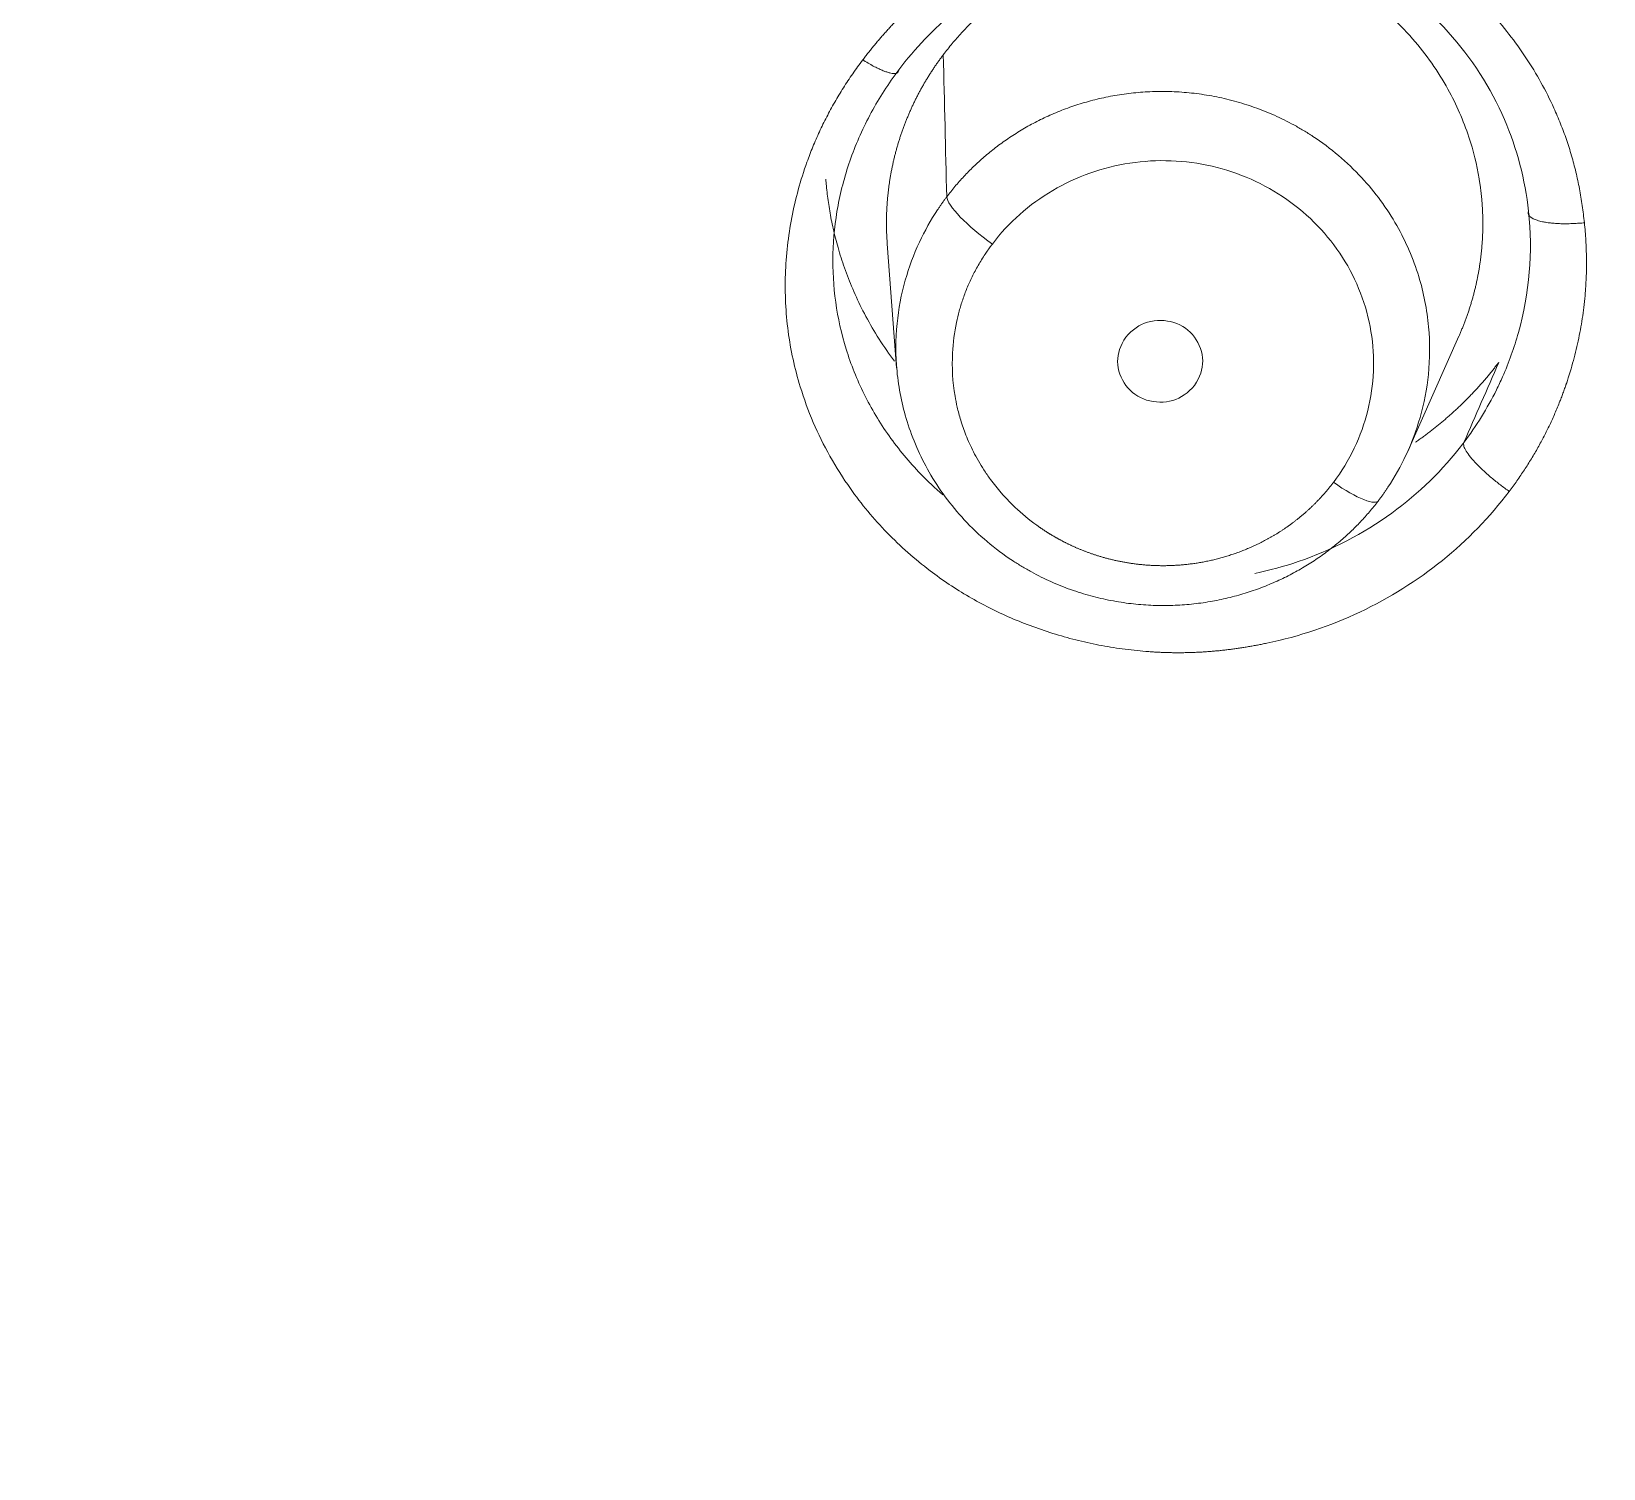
# Model space of a CAD drawing. Extents: x 6534 to 7663, y 0 to 827.
# Drawn here: x 7057.3 to 7065.67, y 555.64 to 563.28 of the extents above; entities that cross this region are included whole.
import ezdxf

# ---------------------------------------------------------------- set-up
doc = ezdxf.new("R2010")
doc.units = 0
doc.header["$LTSCALE"] = 30
doc.header["$MEASUREMENT"] = 0
doc.layers.add('1', color=7, linetype='CONTINUOUS')

msp = doc.modelspace()

# ---------------------------------------------------------------- linework, layer by layer
at = {"layer": '1', "color": 7, "linetype": 'Continuous', "lineweight": 18}
for p, q in [((7061.8565, 562.1544), (7061.9065, 561.4935)), ((7064.628, 561.0539), (7064.8981, 561.6624))]:
    msp.add_line(p, q, dxfattribs=at)
for centre, major_axis, ratio, start_param, end_param in [((7103.3945, 533.9208), (62.577, 0), 0.961466, 0, 3.141593), ((7103.3945, 533.3075), (-60.5, 0), 0.961466, 4.72417, 7.004197), ((7103.3945, 533.4449), (60, 0), 0.961466, 1.582577, 4.712389), ((7103.3945, 533.4449), (-59.925, 0), 0.961466, 4.712389, 7.853982), ((7062.4159, 562.2353), (-0.2391, 0.1812), 0.22224, 0.175154, 1.737037), ((7064.2307, 560.9676), (0.2391, -0.1812), 0.22219, 4.879745, 6.33701)]:
    msp.add_ellipse(centre, major_axis=major_axis, ratio=ratio, start_param=start_param, end_param=end_param, dxfattribs=at)
at = {"layer": '1', "color": 7, "linetype": 'Continuous', "lineweight": 13}
for centre, major_axis, start_param, end_param in [((7103.3945, 533.6014), (61.9628, 0), 1.570796, 3.141593), ((7103.3945, 533.3075), (59.425, 0), 1.570796, 4.70194), ((7103.3945, 533.3075), (57.948, 0), 1.579187, 4.712389), ((7103.3945, 533.3519), (57.4031, 0), 1.579486, 4.712389)]:
    msp.add_ellipse(centre, major_axis=major_axis, ratio=0.961466, start_param=start_param, end_param=end_param, dxfattribs=at)
at = {"layer": '1', "color": 7, "linetype": 'Continuous', "lineweight": 18}
for points, degree, knots in [([(7040.4953, 539.0744), (7040.4954, 540.3094), (7040.5348, 541.5292), (7040.6865, 543.9334), (7040.7987, 545.118), (7041.0901, 547.4485), (7041.2691, 548.5945), (7041.688, 550.8447), (7041.9279, 551.9489), (7042.4623, 554.1133), (7042.7568, 555.1735), (7043.3948, 557.2478), (7043.7382, 558.2619), (7044.468, 560.2429), (7044.8544, 561.2097), (7045.6647, 563.095), (7046.0885, 564.0135), (7046.9681, 565.802), (7047.424, 566.672), (7048.3624, 568.3633), (7048.8449, 569.1846), (7049.8319, 570.779), (7050.3363, 571.5521), (7051.3621, 573.0506), (7051.8836, 573.776), (7052.9391, 575.1801), (7053.4732, 575.8588), (7054.5498, 577.1705), (7055.0923, 577.8036), (7056.1818, 579.0254), (7056.7288, 579.6142), (7057.55, 580.4653), (7057.9607, 580.8828), (7058.4396, 581.3561), (7058.679, 581.5893), (7058.7986, 581.7051), (7058.8584, 581.7628), (7058.8883, 581.7915), (7058.9032, 581.8059), (7058.9107, 581.8131), (7058.9144, 581.8167), (7058.9163, 581.8185), (7058.9172, 581.8194), (7058.9177, 581.8198), (7058.9179, 581.82), (7058.918, 581.8202), (7058.9181, 581.8202), (7060.3914, 583.2363), (7061.9356, 584.5796), (7065.1497, 587.1094), (7066.8196, 588.2958), (7070.2677, 590.5017), (7072.0458, 591.5212), (7075.6919, 593.3846), (7077.5599, 594.2285), (7081.3669, 595.7341), (7083.306, 596.3957), (7087.2362, 597.5323), (7089.2272, 598.0073), (7093.2417, 598.7678), (7095.2651, 599.0534), (7099.325, 599.4339), (7101.3613, 599.529), (7103.3945, 599.5291)], 3, [0, 0, 0, 0, 0.03125, 0.03125, 0.0625, 0.0625, 0.09375, 0.09375, 0.125, 0.125, 0.15625, 0.15625, 0.1875, 0.1875, 0.21875, 0.21875, 0.25, 0.25, 0.28125, 0.28125, 0.3125, 0.3125, 0.34375, 0.34375, 0.375, 0.375, 0.40625, 0.40625, 0.4375, 0.4375, 0.46875, 0.46875, 0.484375, 0.492188, 0.496094, 0.498047, 0.499023, 0.499512, 0.499756, 0.499878, 0.499939, 0.499969, 0.499985, 0.499992, 0.499996, 0.499996, 0.5, 0.5, 0.5625, 0.5625, 0.625, 0.625, 0.6875, 0.6875, 0.75, 0.75, 0.8125, 0.8125, 0.875, 0.875, 0.9375, 0.9375, 1, 1, 1, 1]), ([(7061.7262, 563.1324), (7061.7311, 563.1388), (7061.7409, 563.1517), (7061.7558, 563.1708), (7061.7708, 563.1897), (7061.786, 563.2083), (7061.8014, 563.2268), (7061.8168, 563.245), (7061.8325, 563.263), (7061.8482, 563.2808), (7061.8641, 563.2983), (7061.8802, 563.3157), (7061.8964, 563.3328), (7061.9127, 563.3497), (7061.9292, 563.3664), (7061.9458, 563.3829), (7061.9625, 563.3991), (7061.9794, 563.4152), (7061.9965, 563.431), (7062.0136, 563.4466), (7062.0309, 563.4619), (7062.0484, 563.4771), (7062.066, 563.492), (7062.0837, 563.5067), (7062.1016, 563.5212), (7062.1196, 563.5354), (7062.1377, 563.5494), (7062.1715, 563.5749), (7062.222, 563.6111), (7062.291, 563.6568), (7062.363, 563.7008), (7062.4632, 563.7574), (7062.593, 563.8224), (7062.7353, 563.8822), (7062.8611, 563.9267), (7062.9688, 563.959), (7063.0768, 563.9856), (7063.1853, 564.0066), (7063.2942, 564.0218), (7063.4086, 564.0318), (7063.5285, 564.0358), (7063.6533, 564.033), (7063.7776, 564.0231), (7063.9014, 564.0061), (7064.0339, 563.9803), (7064.1734, 563.9438), (7064.318, 563.8946), (7064.457, 563.8355), (7064.5915, 563.766), (7064.7207, 563.6862), (7064.8435, 563.5963), (7064.9583, 563.4973), (7065.066, 563.3884), (7065.1658, 563.2708), (7065.2565, 563.1451), (7065.3364, 563.0136), (7065.3893, 562.9087), (7065.422, 562.8345), (7065.4392, 562.7929), (7065.4553, 562.7509), (7065.4704, 562.7086), (7065.4845, 562.6659), (7065.4976, 562.6229), (7065.5097, 562.5795), (7065.5207, 562.5358), (7065.5308, 562.4917), (7065.5398, 562.4472), (7065.5479, 562.4024), (7065.5549, 562.3572), (7065.5609, 562.3117), (7065.5641, 562.2812), (7065.5657, 562.2659)], 3, [0, 0, 0, 0, 0.004832, 0.009643, 0.014433, 0.019204, 0.023955, 0.028687, 0.033401, 0.038097, 0.042776, 0.047438, 0.052084, 0.056714, 0.061329, 0.065929, 0.070515, 0.075088, 0.079647, 0.084195, 0.08873, 0.093255, 0.097769, 0.102273, 0.106767, 0.111253, 0.115731, 0.120201, 0.135993, 0.152075, 0.16847, 0.185198, 0.219107, 0.252894, 0.274925, 0.296703, 0.318285, 0.339729, 0.361095, 0.382445, 0.40692, 0.431335, 0.455769, 0.480302, 0.505014, 0.535604, 0.565805, 0.595777, 0.62568, 0.656329, 0.686742, 0.717097, 0.74757, 0.779074, 0.810217, 0.841177, 0.872134, 0.881224, 0.890302, 0.899371, 0.908437, 0.917505, 0.92658, 0.935667, 0.94477, 0.953894, 0.963044, 0.972225, 0.981442, 0.990699, 1, 1, 1, 1]), ([(7061.9181, 563.0797), (7062.004, 563.1933), (7062.2286, 563.4288), (7062.6805, 563.7115), (7063.2498, 563.8726), (7063.8527, 563.8573), (7064.4103, 563.6596), (7064.8626, 563.3031), (7065.1601, 562.841), (7065.2507, 562.4951), (7065.2688, 562.3273)], 3, [0, 0, 0, 0, 0.098192, 0.220454, 0.353852, 0.48914, 0.622712, 0.753797, 0.882498, 1, 1, 1, 1]), ([(7062.1548, 563.16), (7062.1625, 563.17), (7062.1779, 563.1901), (7062.2019, 563.2196), (7062.2268, 563.2485), (7062.2524, 563.2769), (7062.2788, 563.3048), (7062.306, 563.3321), (7062.3339, 563.3588), (7062.3626, 563.3848), (7062.392, 563.4102), (7062.4222, 563.435), (7062.453, 563.4591), (7062.4845, 563.4824), (7062.5167, 563.5051), (7062.5496, 563.527), (7062.583, 563.5481), (7062.6171, 563.5685), (7062.6518, 563.5881), (7062.6871, 563.6068), (7062.7229, 563.6248), (7062.7593, 563.6418), (7062.7962, 563.658), (7062.8336, 563.6734), (7062.8715, 563.6878), (7062.9099, 563.7013), (7062.9486, 563.7139), (7062.9878, 563.7255), (7063.0274, 563.7362), (7063.0673, 563.746), (7063.1076, 563.7547), (7063.1481, 563.7624), (7063.2081, 563.7723), (7063.2911, 563.7824), (7063.4004, 563.7887), (7063.5196, 563.7873), (7063.648, 563.7761), (7063.7845, 563.7529), (7063.9277, 563.7155), (7064.0757, 563.6618), (7064.2258, 563.5895), (7064.4306, 563.4626), (7064.6522, 563.2644), (7064.8414, 562.9948), (7064.9531, 562.7394), (7064.9952, 562.5683), (7065.0093, 562.479), (7065.0123, 562.4579), (7065.015, 562.4368), (7065.0174, 562.4157), (7065.0195, 562.3946), (7065.0213, 562.3735), (7065.0227, 562.3523), (7065.0239, 562.3312), (7065.0248, 562.3101), (7065.0253, 562.289), (7065.0256, 562.268), (7065.0255, 562.2469), (7065.0252, 562.2259), (7065.0245, 562.2049), (7065.0235, 562.1839), (7065.0223, 562.163), (7065.0207, 562.1421), (7065.0189, 562.1213), (7065.0168, 562.1005), (7065.0143, 562.0798), (7065.0116, 562.0591), (7065.0086, 562.0385), (7065.0053, 562.0179), (7065.0017, 561.9975), (7064.9978, 561.977), (7064.9937, 561.9567), (7064.9892, 561.9365), (7064.9845, 561.9163), (7064.9795, 561.8962), (7064.9742, 561.8762), (7064.9687, 561.8563), (7064.9628, 561.8365), (7064.9568, 561.8168), (7064.9504, 561.7972), (7064.9438, 561.7777), (7064.9369, 561.7583), (7064.9297, 561.7391), (7064.9223, 561.7199), (7064.9146, 561.7009), (7064.9068, 561.6823), (7064.9015, 561.67), (7064.8988, 561.664)], 3, [0, 0, 0, 0, 0.008406, 0.016831, 0.025273, 0.033734, 0.042213, 0.050711, 0.059226, 0.06776, 0.076312, 0.084883, 0.093472, 0.10208, 0.110706, 0.119351, 0.128014, 0.136695, 0.145396, 0.154114, 0.162852, 0.171608, 0.180383, 0.189177, 0.197989, 0.20682, 0.21567, 0.224539, 0.233427, 0.242334, 0.25126, 0.260204, 0.269168, 0.290745, 0.314414, 0.340175, 0.368031, 0.397981, 0.430029, 0.464176, 0.500423, 0.538773, 0.621999, 0.69464, 0.756657, 0.808017, 0.81281, 0.817598, 0.822381, 0.827158, 0.831931, 0.836697, 0.841459, 0.846215, 0.850966, 0.855712, 0.860452, 0.865187, 0.869917, 0.874642, 0.879361, 0.884075, 0.888783, 0.893486, 0.898184, 0.902877, 0.907564, 0.912246, 0.916923, 0.921595, 0.926261, 0.930922, 0.935577, 0.940227, 0.944872, 0.949512, 0.954146, 0.958775, 0.963399, 0.968017, 0.97263, 0.977238, 0.98184, 0.986437, 0.991029, 0.995615, 1, 1, 1, 1]), ([(7061.8567, 562.1521), (7061.8567, 562.1523), (7061.8562, 562.1596), (7061.8552, 562.1738), (7061.854, 562.1949), (7061.8531, 562.216), (7061.8526, 562.2371), (7061.8523, 562.2582), (7061.8524, 562.2792), (7061.8527, 562.3003), (7061.8534, 562.3213), (7061.8544, 562.3422), (7061.8556, 562.3631), (7061.8572, 562.384), (7061.859, 562.4048), (7061.8612, 562.4256), (7061.8636, 562.4463), (7061.8663, 562.467), (7061.8693, 562.4876), (7061.8726, 562.5081), (7061.8762, 562.5286), (7061.8801, 562.549), (7061.8843, 562.5693), (7061.8887, 562.5896), (7061.8934, 562.6097), (7061.8984, 562.6298), (7061.9037, 562.6498), (7061.9092, 562.6697), (7061.9151, 562.6895), (7061.9212, 562.7092), (7061.9275, 562.7288), (7061.9341, 562.7483), (7061.941, 562.7676), (7061.9482, 562.7869), (7061.9556, 562.806), (7061.9633, 562.8251), (7061.9712, 562.844), (7061.9794, 562.8627), (7061.9878, 562.8814), (7061.9965, 562.8999), (7062.0054, 562.9183), (7062.0146, 562.9365), (7062.024, 562.9546), (7062.0336, 562.9726), (7062.0435, 562.9904), (7062.0536, 563.0081), (7062.064, 563.0256), (7062.0746, 563.043), (7062.0854, 563.0602), (7062.0964, 563.0772), (7062.1076, 563.0941), (7062.1191, 563.1108), (7062.1308, 563.1274), (7062.1426, 563.1438), (7062.1507, 563.1546), (7062.1548, 563.16)], 3, [0, 0, 0, 0, 0.000533, 0.020319, 0.040082, 0.059823, 0.079541, 0.099237, 0.118911, 0.138562, 0.158191, 0.177797, 0.197381, 0.216943, 0.236483, 0.256, 0.275495, 0.294968, 0.314418, 0.333847, 0.353253, 0.372637, 0.391999, 0.411339, 0.430656, 0.449952, 0.469225, 0.488477, 0.507706, 0.526914, 0.546099, 0.565263, 0.584404, 0.603524, 0.622621, 0.641697, 0.660751, 0.679783, 0.698793, 0.717782, 0.736748, 0.755693, 0.774616, 0.793517, 0.812396, 0.831254, 0.85009, 0.868905, 0.887697, 0.906469, 0.925218, 0.943946, 0.962652, 0.981337, 1, 1, 1, 1]), ([(7061.638, 561.5935), (7061.638, 561.5935), (7061.638, 561.5935), (7061.6127, 561.6753), (7061.5941, 561.7589), (7061.5705, 561.9283), (7061.5656, 562.014), (7061.5698, 562.1858), (7061.5788, 562.2719), (7061.6107, 562.4425), (7061.6336, 562.527), (7061.6928, 562.6928), (7061.7291, 562.774), (7061.8143, 562.9312), (7061.8633, 563.0072), (7061.9181, 563.0796)], 3, [0, 0, 0, 0, 0.000042, 0.000042, 0.166701, 0.166701, 0.333361, 0.333361, 0.500021, 0.500021, 0.666681, 0.666681, 0.83334, 0.83334, 1, 1, 1, 1]), ([(7064.4718, 560.7898), (7064.4752, 560.7944), (7064.482, 560.8034), (7064.492, 560.8171), (7064.5017, 560.8309), (7064.5111, 560.8446), (7064.5537, 560.9081), (7064.6238, 561.0329), (7064.6995, 561.2346), (7064.7439, 561.4652), (7064.7452, 561.7199), (7064.6922, 561.9898), (7064.5746, 562.2622), (7064.3859, 562.5196), (7064.2012, 562.6758), (7064.0717, 562.7572), (7064.0207, 562.7864), (7063.969, 562.8133), (7063.9167, 562.8379), (7063.864, 562.8602), (7063.8108, 562.8802), (7063.7573, 562.8981), (7063.7037, 562.9137), (7063.65, 562.9271), (7063.5964, 562.9384), (7063.5429, 562.9477), (7063.4896, 562.9549), (7063.4366, 562.9601), (7063.384, 562.9634), (7063.3318, 562.9647), (7063.2802, 562.9643), (7063.2292, 562.9621), (7063.1788, 562.9582), (7063.1292, 562.9526), (7063.0803, 562.9454), (7063.0323, 562.9367), (7062.9851, 562.9265), (7062.9388, 562.915), (7062.8935, 562.9021), (7062.8492, 562.8879), (7062.8059, 562.8725), (7062.7636, 562.856), (7062.7224, 562.8384), (7062.6823, 562.8198), (7062.6433, 562.8002), (7062.6055, 562.7797), (7062.5687, 562.7584), (7062.5331, 562.7363), (7062.4987, 562.7136), (7062.4654, 562.6901), (7062.4332, 562.6661), (7062.4022, 562.6415), (7062.3723, 562.6165), (7062.3436, 562.591), (7062.3159, 562.5651), (7062.2894, 562.5389), (7062.264, 562.5124), (7062.2397, 562.4856), (7062.2165, 562.4587), (7062.1943, 562.4316), (7062.1802, 562.4133), (7062.1732, 562.4042)], 3, [0, 0, 0, 0, 0.003921, 0.007817, 0.011689, 0.015536, 0.019358, 0.064573, 0.114371, 0.16875, 0.227711, 0.291254, 0.359377, 0.43208, 0.50936, 0.522766, 0.53605, 0.549213, 0.562254, 0.575174, 0.587972, 0.600648, 0.613202, 0.625635, 0.637946, 0.650136, 0.662203, 0.674149, 0.685973, 0.697676, 0.709256, 0.720715, 0.732052, 0.743267, 0.75436, 0.765331, 0.776181, 0.786908, 0.797514, 0.807998, 0.81836, 0.8286, 0.838718, 0.848715, 0.858589, 0.868342, 0.877972, 0.887481, 0.896868, 0.906133, 0.915276, 0.924297, 0.933196, 0.941973, 0.950628, 0.959162, 0.967573, 0.975863, 0.98403, 0.992076, 1, 1, 1, 1]), ([(7061.5298, 562.4973), (7061.5307, 562.4856), (7061.5329, 562.4592), (7061.5373, 562.4181), (7061.5432, 562.3738), (7061.5528, 562.3126), (7061.5686, 562.2322), (7061.5944, 562.1309), (7061.6286, 562.0237), (7061.6724, 561.9114), (7061.7271, 561.7948), (7061.7941, 561.6752), (7061.8524, 561.5871), (7061.8879, 561.5388), (7061.8947, 561.5296)], 3, [0, 0, 0, 0, 0.033576, 0.07622, 0.118975, 0.161839, 0.254333, 0.354352, 0.461902, 0.576989, 0.699618, 0.829795, 0.967526, 1, 1, 1, 1]), ([(7062.1732, 562.4042), (7062.1698, 562.3997), (7062.1631, 562.3907), (7062.1532, 562.3771), (7062.1435, 562.3633), (7062.1339, 562.3495), (7062.0909, 562.2852), (7062.0202, 562.1592), (7061.9445, 561.9559), (7061.9007, 561.7242), (7061.9003, 561.4692), (7061.9543, 561.1998), (7062.0723, 560.9288), (7062.2605, 560.6731), (7062.4442, 560.518), (7062.5729, 560.437), (7062.6237, 560.4079), (7062.6752, 560.3811), (7062.7273, 560.3565), (7062.78, 560.3342), (7062.833, 560.3142), (7062.8863, 560.2963), (7062.9398, 560.2807), (7062.9933, 560.2672), (7063.0468, 560.2559), (7063.1002, 560.2466), (7063.1534, 560.2393), (7063.2063, 560.234), (7063.2588, 560.2307), (7063.3109, 560.2292), (7063.3624, 560.2296), (7063.4134, 560.2317), (7063.4637, 560.2356), (7063.5133, 560.241), (7063.5622, 560.2481), (7063.6102, 560.2567), (7063.6574, 560.2668), (7063.7037, 560.2783), (7063.749, 560.2911), (7063.7934, 560.3052), (7063.8367, 560.3206), (7063.8791, 560.337), (7063.9203, 560.3546), (7063.9605, 560.3732), (7063.9996, 560.3927), (7064.0376, 560.4131), (7064.0744, 560.4344), (7064.1101, 560.4565), (7064.1447, 560.4793), (7064.1781, 560.5027), (7064.2104, 560.5268), (7064.2416, 560.5514), (7064.2716, 560.5765), (7064.3005, 560.6021), (7064.3282, 560.6281), (7064.3549, 560.6544), (7064.3804, 560.681), (7064.4049, 560.7079), (7064.4282, 560.735), (7064.4506, 560.7622), (7064.4648, 560.7807), (7064.4718, 560.7898)], 3, [0, 0, 0, 0, 0.003868, 0.007742, 0.011622, 0.015507, 0.019397, 0.06511, 0.115266, 0.16986, 0.228891, 0.292354, 0.360244, 0.432556, 0.509282, 0.522646, 0.535891, 0.549015, 0.562019, 0.574904, 0.587668, 0.600313, 0.612837, 0.625242, 0.637526, 0.649691, 0.661736, 0.673661, 0.685466, 0.697151, 0.708716, 0.720161, 0.731487, 0.742693, 0.753779, 0.764745, 0.775591, 0.786318, 0.796924, 0.807411, 0.817779, 0.828026, 0.838154, 0.848162, 0.858051, 0.867819, 0.877468, 0.886998, 0.896408, 0.905698, 0.914869, 0.92392, 0.932851, 0.941663, 0.950356, 0.958928, 0.967382, 0.975716, 0.98393, 0.992025, 1, 1, 1, 1]), ([(7065.2688, 562.3273), (7065.292, 562.1115), (7065.2737, 561.8915), (7065.1926, 561.6016), (7065.1643, 561.5229), (7065.1305, 561.4465)], 3, [0, 0, 0, 0, 0.723213, 0.723213, 1, 1, 1, 1]), ([(7065.5657, 562.2659), (7065.6062, 561.8873), (7065.4743, 561.4142), (7065.4355, 561.316)], 2, [0, 0, 0, 0.78297, 1, 1, 1]), ([(7064.6679, 561.0989), (7064.6696, 561.1001), (7064.6777, 561.1057), (7064.6919, 561.1158), (7064.7106, 561.1294), (7064.729, 561.1431), (7064.7472, 561.157), (7064.7653, 561.1711), (7064.7832, 561.1854), (7064.8008, 561.1998), (7064.8183, 561.2145), (7064.8356, 561.2293), (7064.8526, 561.2443), (7064.8695, 561.2595), (7064.8862, 561.2748), (7064.9026, 561.2903), (7064.9188, 561.306), (7064.9349, 561.3218), (7064.9507, 561.3378), (7064.9663, 561.3539), (7064.9817, 561.3702), (7064.9969, 561.3866), (7065.0118, 561.4032), (7065.0266, 561.42), (7065.0411, 561.4368), (7065.0554, 561.4539), (7065.0695, 561.471), (7065.0834, 561.4883), (7065.097, 561.5057), (7065.1059, 561.5174), (7065.1104, 561.5233)], 3, [0, 0, 0, 0, 0.010222, 0.047451, 0.084637, 0.121779, 0.158876, 0.19593, 0.23294, 0.269906, 0.306828, 0.343706, 0.380541, 0.417331, 0.454077, 0.49078, 0.527438, 0.564053, 0.600623, 0.63715, 0.673632, 0.710071, 0.746466, 0.782817, 0.819124, 0.855387, 0.891606, 0.927781, 0.963913, 1, 1, 1, 1])]:
    msp.add_open_spline(points, degree=degree, knots=knots, dxfattribs=at)
at = {"layer": '1', "color": 7, "linetype": 'Continuous', "lineweight": 13}
for points, knots in [([(7063.8757, 560.0294), (7063.8676, 560.0277), (7063.8515, 560.0243), (7063.8273, 560.0195), (7063.8031, 560.0149), (7063.7789, 560.0107), (7063.7547, 560.0067), (7063.7305, 560.0029), (7063.7064, 559.9994), (7063.6822, 559.9962), (7063.6581, 559.9933), (7063.6339, 559.9906), (7063.6098, 559.9882), (7063.5857, 559.9861), (7063.5615, 559.9842), (7063.5374, 559.9826), (7063.5133, 559.9812), (7063.4892, 559.9802), (7063.4651, 559.9794), (7063.4411, 559.9788), (7063.417, 559.9786), (7063.3929, 559.9786), (7063.3689, 559.9788), (7063.3448, 559.9794), (7063.3208, 559.9802), (7063.2968, 559.9813), (7063.2728, 559.9826), (7063.2147, 559.9865), (7063.1228, 559.9958), (7062.998, 560.0154), (7062.8742, 560.0421), (7062.7517, 560.0758), (7062.6313, 560.1161), (7062.5138, 560.1629), (7062.4004, 560.216), (7062.2908, 560.2755), (7062.1851, 560.3415), (7062.0339, 560.4492), (7061.8487, 560.613), (7061.6754, 560.8221), (7061.5488, 561.0217), (7061.4593, 561.2029), (7061.3959, 561.3768), (7061.3534, 561.5395), (7061.3273, 561.6887), (7061.3137, 561.8396), (7061.3127, 561.9916), (7061.3238, 562.1434), (7061.3466, 562.2938), (7061.3813, 562.4425), (7061.4165, 562.5539), (7061.4444, 562.6294), (7061.4606, 562.6701), (7061.4776, 562.7104), (7061.4956, 562.7504), (7061.5145, 562.7901), (7061.5343, 562.8295), (7061.5551, 562.8685), (7061.5768, 562.9072), (7061.5994, 562.9456), (7061.6229, 562.9837), (7061.6473, 563.0214), (7061.6727, 563.0588), (7061.6989, 563.0958), (7061.7171, 563.1202), (7061.7262, 563.1324)], [0, 0, 0, 0, 0.004808, 0.009602, 0.014384, 0.019154, 0.023912, 0.02866, 0.033398, 0.038126, 0.042845, 0.047557, 0.05226, 0.056957, 0.061648, 0.066333, 0.071014, 0.07569, 0.080363, 0.085032, 0.0897, 0.094366, 0.099031, 0.103696, 0.108362, 0.113029, 0.117698, 0.122369, 0.146918, 0.171464, 0.196094, 0.220898, 0.245964, 0.270767, 0.295482, 0.320205, 0.345031, 0.370057, 0.431928, 0.494712, 0.536844, 0.578841, 0.621121, 0.653054, 0.684794, 0.716518, 0.748402, 0.780162, 0.811677, 0.843107, 0.874609, 0.883533, 0.892446, 0.901353, 0.910257, 0.919161, 0.928071, 0.93699, 0.945922, 0.954871, 0.96384, 0.972834, 0.981856, 0.99091, 1, 1, 1, 1]), ([(7061.7262, 563.1324), (7061.7308, 563.1295), (7061.7558, 563.1141), (7061.788, 563.0963), (7061.8194, 563.0813), (7061.8397, 563.0728), (7061.8582, 563.0663), (7061.8814, 563.0602), (7061.9052, 563.0587), (7061.917, 563.0676), (7061.9182, 563.077), (7061.9181, 563.0797)], [0, 0, 0, 0, 0.039631, 0.219096, 0.308828, 0.398561, 0.488293, 0.578026, 0.75749, 0.936955, 1, 1, 1, 1]), ([(7062.4157, 562.1529), (7062.4589, 562.21), (7062.508, 562.2629), (7062.6158, 562.3585), (7062.6746, 562.4012), (7062.7998, 562.4748), (7062.8662, 562.5057), (7063.0039, 562.5544), (7063.0752, 562.5723), (7063.2201, 562.5943), (7063.2937, 562.5984), (7063.4403, 562.5928), (7063.5133, 562.5831), (7063.656, 562.5501), (7063.7256, 562.5268), (7063.8589, 562.4678), (7063.9225, 562.4319), (7064.0412, 562.349), (7064.0963, 562.3019), (7064.1959, 562.1983), (7064.2404, 562.1418), (7064.3171, 562.0216), (7064.3493, 561.9578), (7064.4001, 561.8255), (7064.4188, 561.7569), (7064.4418, 561.6176), (7064.4462, 561.5469), (7064.4406, 561.4059), (7064.4306, 561.3357), (7064.3964, 561.1985), (7064.3724, 561.1315), (7064.3111, 561.0033), (7064.2739, 560.9421), (7064.2308, 560.885)], [0, 0, 0, 0, 0.0625, 0.0625, 0.125, 0.125, 0.1875, 0.1875, 0.25, 0.25, 0.3125, 0.3125, 0.375, 0.375, 0.4375, 0.4375, 0.5, 0.5, 0.5625, 0.5625, 0.625, 0.625, 0.6875, 0.6875, 0.75, 0.75, 0.8125, 0.8125, 0.875, 0.875, 0.9375, 0.9375, 1, 1, 1, 1]), ([(7064.2308, 560.885), (7064.2275, 560.8806), (7064.2208, 560.8719), (7064.2105, 560.8589), (7064.2, 560.8462), (7064.1895, 560.8337), (7064.1787, 560.8214), (7064.1679, 560.8093), (7064.1569, 560.7974), (7064.1457, 560.7857), (7064.1345, 560.7742), (7064.1231, 560.763), (7064.1116, 560.7519), (7064.1, 560.7411), (7064.0883, 560.7305), (7064.0765, 560.72), (7064.0646, 560.7098), (7064.0526, 560.6999), (7064.0405, 560.6901), (7064.0284, 560.6805), (7064.0161, 560.6712), (7064.0038, 560.662), (7063.9914, 560.6531), (7063.979, 560.6443), (7063.9665, 560.6358), (7063.9539, 560.6275), (7063.9413, 560.6194), (7063.9286, 560.6115), (7063.9159, 560.6038), (7063.9031, 560.5963), (7063.8904, 560.589), (7063.8775, 560.5819), (7063.8647, 560.575), (7063.8518, 560.5683), (7063.8389, 560.5618), (7063.826, 560.5554), (7063.813, 560.5493), (7063.8001, 560.5434), (7063.7871, 560.5376), (7063.7742, 560.5321), (7063.7612, 560.5267), (7063.7482, 560.5216), (7063.7353, 560.5166), (7063.7223, 560.5117), (7063.7094, 560.5071), (7063.6965, 560.5026), (7063.6836, 560.4984), (7063.6707, 560.4943), (7063.6578, 560.4903), (7063.645, 560.4866), (7063.6321, 560.483), (7063.6194, 560.4795), (7063.6066, 560.4763), (7063.5939, 560.4732), (7063.5812, 560.4702), (7063.5686, 560.4674), (7063.556, 560.4648), (7063.5434, 560.4623), (7063.5309, 560.46), (7063.5184, 560.4578), (7063.506, 560.4558), (7063.4937, 560.4539), (7063.4814, 560.4522), (7063.4691, 560.4506), (7063.4569, 560.4491), (7063.4448, 560.4478), (7063.4327, 560.4466), (7063.4207, 560.4455), (7063.4088, 560.4446), (7063.3969, 560.4438), (7063.3851, 560.4431), (7063.3734, 560.4426), (7063.3617, 560.4421), (7063.3501, 560.4418), (7063.3386, 560.4416), (7063.3272, 560.4415), (7063.3158, 560.4416), (7063.3045, 560.4417), (7063.2933, 560.4419), (7063.2822, 560.4423), (7063.2711, 560.4427), (7063.2601, 560.4433), (7063.2493, 560.4439), (7063.2385, 560.4447), (7063.2277, 560.4455), (7063.2171, 560.4465), (7063.2065, 560.4475), (7063.1961, 560.4486), (7063.1857, 560.4498), (7063.1754, 560.4511), (7063.1652, 560.4524), (7063.1551, 560.4539), (7063.1451, 560.4554), (7063.1351, 560.457), (7063.1253, 560.4586), (7063.1155, 560.4604), (7063.1059, 560.4622), (7063.0963, 560.464), (7063.0868, 560.466), (7063.0774, 560.468), (7063.0681, 560.47), (7063.0589, 560.4721), (7063.0498, 560.4743), (7063.0408, 560.4765), (7063.0319, 560.4788), (7063.0231, 560.4811), (7063.0143, 560.4835), (7063.0057, 560.4859), (7062.9971, 560.4884), (7062.9887, 560.4909), (7062.9803, 560.4935), (7062.972, 560.4961), (7062.9639, 560.4987), (7062.9558, 560.5014), (7062.9478, 560.5041), (7062.9399, 560.5068), (7062.9321, 560.5096), (7062.9244, 560.5124), (7062.9168, 560.5152), (7062.9092, 560.5181), (7062.9018, 560.5209), (7062.8945, 560.5238), (7062.8872, 560.5268), (7062.8801, 560.5297), (7062.873, 560.5327), (7062.866, 560.5356), (7062.8591, 560.5386), (7062.8523, 560.5416), (7062.8456, 560.5446), (7062.839, 560.5477), (7062.8325, 560.5507), (7062.8261, 560.5538), (7062.8197, 560.5568), (7062.8135, 560.5599), (7062.8073, 560.5629), (7062.8012, 560.566), (7062.7952, 560.569), (7062.7893, 560.5721), (7062.7835, 560.5752), (7062.7777, 560.5782), (7062.7721, 560.5813), (7062.7665, 560.5843), (7062.761, 560.5874), (7062.7556, 560.5904), (7062.7503, 560.5935), (7062.7451, 560.5965), (7062.7399, 560.5995), (7062.7348, 560.6025), (7062.7298, 560.6055), (7062.7249, 560.6084), (7062.7201, 560.6114), (7062.7153, 560.6143), (7062.7107, 560.6172), (7062.7061, 560.6201), (7062.7016, 560.623), (7062.6971, 560.6259), (7062.6928, 560.6287), (7062.6885, 560.6316), (7062.6843, 560.6344), (7062.6802, 560.6371), (7062.6761, 560.6399), (7062.6721, 560.6426), (7062.6275, 560.6734), (7062.5542, 560.7321), (7062.4687, 560.82), (7062.4111, 560.8922), (7062.3609, 560.965), (7062.3157, 561.0433), (7062.2755, 561.1322), (7062.2475, 561.212), (7062.229, 561.2812), (7062.2055, 561.3991), (7062.197, 561.5512), (7062.2166, 561.7027), (7062.239, 561.7968), (7062.2575, 561.8574), (7062.2804, 561.9185), (7062.3078, 561.9794), (7062.34, 562.04), (7062.3687, 562.0864), (7062.3906, 562.1185), (7062.4034, 562.1365), (7062.4118, 562.1477), (7062.4157, 562.1529)], [0, 0, 0, 0, 0.004832, 0.009642, 0.014431, 0.019198, 0.023943, 0.028666, 0.033368, 0.038049, 0.042707, 0.047344, 0.051959, 0.056553, 0.061125, 0.065675, 0.070204, 0.074711, 0.079196, 0.08366, 0.088102, 0.092522, 0.096921, 0.101298, 0.105654, 0.109987, 0.114299, 0.11859, 0.122859, 0.127106, 0.131331, 0.135535, 0.139717, 0.143877, 0.148016, 0.152133, 0.156229, 0.160302, 0.164355, 0.168385, 0.172394, 0.176381, 0.180347, 0.18429, 0.188213, 0.192113, 0.195992, 0.199849, 0.203685, 0.207499, 0.211291, 0.215061, 0.21881, 0.222537, 0.226243, 0.229927, 0.233589, 0.23723, 0.240849, 0.244446, 0.248022, 0.251575, 0.255108, 0.258618, 0.262107, 0.265575, 0.26902, 0.272444, 0.275847, 0.279227, 0.282586, 0.285924, 0.289239, 0.292533, 0.295806, 0.299056, 0.302285, 0.305493, 0.308678, 0.311842, 0.314985, 0.318105, 0.321204, 0.324282, 0.327338, 0.330372, 0.333384, 0.336375, 0.339344, 0.342291, 0.345217, 0.348121, 0.351004, 0.353864, 0.356704, 0.359521, 0.362317, 0.365091, 0.367843, 0.370574, 0.373283, 0.375971, 0.378637, 0.381281, 0.383903, 0.386504, 0.389083, 0.391641, 0.394177, 0.396691, 0.399184, 0.401654, 0.404104, 0.406531, 0.408937, 0.411321, 0.413684, 0.416025, 0.418344, 0.420642, 0.422918, 0.425172, 0.427404, 0.429615, 0.431805, 0.433972, 0.436118, 0.438243, 0.440345, 0.442426, 0.444486, 0.446523, 0.448539, 0.450534, 0.452506, 0.454457, 0.456387, 0.458294, 0.46018, 0.462045, 0.463887, 0.465709, 0.467508, 0.469286, 0.471042, 0.472776, 0.474489, 0.47618, 0.47785, 0.479497, 0.481123, 0.482728, 0.484311, 0.485872, 0.487411, 0.488929, 0.490425, 0.4919, 0.493353, 0.494784, 0.496194, 0.497581, 0.498948, 0.543054, 0.578533, 0.605381, 0.623592, 0.655956, 0.684566, 0.709417, 0.730505, 0.747828, 0.815777, 0.864408, 0.88261, 0.901287, 0.920436, 0.940057, 0.960147, 0.980706, 0.987795, 0.994227, 1, 1, 1, 1]), ([(7062.1523, 560.8187), (7062.1113, 560.8539), (7062.0722, 560.8908), (7061.9734, 560.9928), (7061.9171, 561.0605), (7061.8163, 561.2028), (7061.7717, 561.2774), (7061.6952, 561.4318), (7061.6633, 561.5117), (7061.638, 561.5935)], [0, 0, 0, 0, 0.167719, 0.167719, 0.445169, 0.445169, 0.722619, 0.722619, 1, 1, 1, 1]), ([(7065.1305, 561.4465), (7065.1201, 561.423), (7065.1092, 561.3998), (7065.0491, 561.2788), (7064.9911, 561.185), (7064.9245, 561.0971)], [0, 0, 0, 0, 0.189996, 0.189996, 1, 1, 1, 1]), ([(7064.9246, 561.097), (7064.9228, 561.0947), (7064.815, 560.9527), (7064.5507, 560.695), (7064.1503, 560.4877), (7063.8907, 560.4169), (7063.8129, 560.4007)], [0, 0, 0, 0, 0.006506, 0.404656, 0.82411, 1, 1, 1, 1]), ([(7065.1658, 560.8368), (7065.1507, 560.8473), (7065.1349, 560.8588), (7065.103, 560.8833), (7065.0868, 560.8962), (7065.055, 560.923), (7065.0395, 560.9368), (7065.0104, 560.9642), (7064.9968, 560.9778), (7064.9726, 561.0038), (7064.9621, 561.0162), (7064.9448, 561.039), (7064.938, 561.0493), (7064.9281, 561.0674), (7064.9251, 561.0751), (7064.9225, 561.088), (7064.9229, 561.0931), (7064.9246, 561.097)], [0, 0, 0, 0, 0.125, 0.125, 0.25, 0.25, 0.375, 0.375, 0.5, 0.5, 0.625, 0.625, 0.75, 0.75, 0.875, 0.875, 1, 1, 1, 1])]:
    msp.add_open_spline(points, degree=3, knots=knots, dxfattribs=at)
for points, degree in [([(7062.1548, 563.16), (7062.1609, 562.9081), (7062.1669, 562.6562), (7062.173, 562.4043)], 3), ([(7065.1104, 561.5233), (7065.0794, 561.4522), (7065.0175, 561.3101), (7064.9555, 561.1681), (7064.9246, 561.097)], 3), ([(7065.4355, 561.316), (7065.3346, 561.06), (7065.1658, 560.8368)], 2)]:
    msp.add_open_spline(points, degree=degree, dxfattribs=at)
msp.add_rational_spline([(7065.5657, 562.2659), (7065.3765, 562.2472), (7065.25, 562.2735), (7065.2688, 562.3273)], [1.19336083294, 0.93318081103, 0.935568094395, 1.20052268304], degree=3, dxfattribs=at)
at = {"layer": '1', "color": 7, "linetype": 'Continuous', "lineweight": 18}
for points in [[(7063.4921, 561.401), (7063.521, 561.445), (7063.5506, 561.5293), (7063.5026, 561.667), (7063.3873, 561.7484), (7063.2354, 561.7509), (7063.1605, 561.6975), (7063.1254, 561.6572)], [(7063.1254, 561.6572), (7063.0966, 561.6132), (7063.0669, 561.5289), (7063.1149, 561.3912), (7063.2302, 561.3098), (7063.3822, 561.3073), (7063.4571, 561.3607), (7063.4921, 561.401)], [(7065.1658, 560.8368), (7065.0615, 560.6988), (7064.8256, 560.4556), (7064.3798, 560.1758), (7064.0509, 560.0656), (7063.8757, 560.0294)]]:
    msp.add_open_spline(points, degree=3, dxfattribs=at)

doc.saveas('drawing.dxf')
